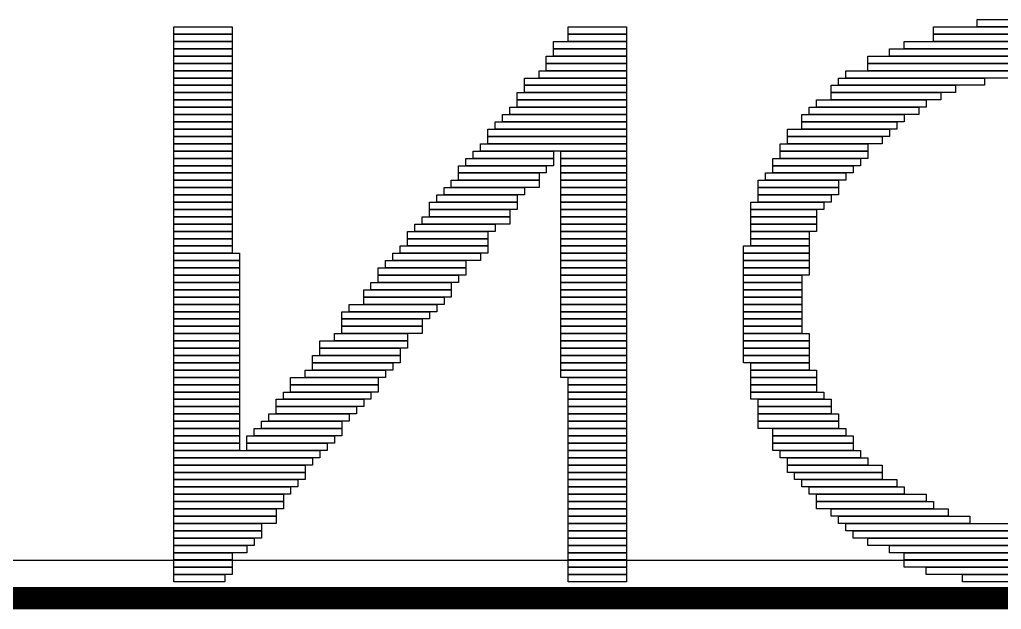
# Model space of a CAD drawing. Header units: inches. Extents: x -22 to 5433, y -38 to 5417.
# Drawn here: x 16.52 to 23.24, y -38.06 to -34.03 of the extents above; entities that cross this region are included whole.
import ezdxf

# ---------------------------------------------------------------- set-up
doc = ezdxf.new("R2010")
doc.units = ezdxf.units.IN
for name, color, linetype in [('Board_outline', 216, 'Continuous'), ('Bottom Layer', 5, 'Continuous'), ('Bottom Overlay', 54, 'Continuous'), ('Top Layer', 1, 'Continuous')]:
    doc.layers.add(name, color=color, linetype=linetype)

msp = doc.modelspace()

# ---------------------------------------------------------------- linework, layer by layer
at = {"layer": 'Board_outline'}
msp.add_lwpolyline([(-16.5189, -37.9885, 0.1524, 0.1524, 0), (73.4812, -37.9885, 0.1524, 0.1524, 0)], format="xyseb", dxfattribs=at)
at = {"layer": 'Bottom Layer'}
msp.add_line((73.4812, -37.7295), (-16.5184, -37.7295), dxfattribs=at)
at = {"layer": 'Bottom Overlay'}
for p, q in [((23.0725, -34.0764), (23.0725, -34.0266)), ((23.0725, -34.0266), (23.7725, -34.0266)), ((17.5724, -34.1264), (17.5724, -34.0764)), ((17.5724, -34.0764), (17.9724, -34.0764)), ((17.5724, -34.1765), (17.5724, -34.1264)), ((17.5724, -34.1264), (17.9724, -34.1264)), ((17.9724, -34.1264), (17.5724, -34.1264)), ((17.9724, -34.0764), (17.9724, -34.1264)), ((17.9724, -34.1264), (17.9724, -34.1765)), ((20.2724, -34.1264), (20.2724, -34.0764)), ((20.2724, -34.0764), (20.6724, -34.0764)), ((20.6724, -34.1264), (20.2724, -34.1264)), ((20.2724, -34.1765), (20.2724, -34.1264)), ((20.2724, -34.1264), (20.6724, -34.1264)), ((20.6724, -34.0764), (20.6724, -34.1264)), ((20.6724, -34.1264), (20.6724, -34.1765)), ((22.7725, -34.1264), (22.7725, -34.0764)), ((22.7725, -34.0764), (24.0725, -34.0764)), ((24.0725, -34.1264), (22.7725, -34.1264)), ((22.7725, -34.1765), (22.7725, -34.1264)), ((22.7725, -34.1264), (24.1225, -34.1264)), ((23.7725, -34.0764), (23.0725, -34.0764)), ((17.5724, -34.2265), (17.5724, -34.1765)), ((17.5724, -34.1765), (17.9724, -34.1765)), ((17.9724, -34.1765), (17.5724, -34.1765)), ((17.9724, -34.1765), (17.9724, -34.2265)), ((20.1723, -34.2265), (20.1723, -34.1765)), ((20.1723, -34.1765), (20.6724, -34.1765)), ((20.6724, -34.1765), (20.2724, -34.1765)), ((20.6724, -34.1765), (20.6724, -34.2265)), ((22.5723, -34.2265), (22.5723, -34.1765)), ((22.5723, -34.1765), (24.3224, -34.1765)), ((24.1225, -34.1765), (22.7725, -34.1765)), ((17.9724, -34.2265), (17.5724, -34.2265)), ((17.5724, -34.2765), (17.5724, -34.2265)), ((17.5724, -34.2265), (17.9724, -34.2265)), ((17.9724, -34.2265), (17.9724, -34.2765)), ((20.1723, -34.2765), (20.1723, -34.2265)), ((20.1723, -34.2265), (20.6724, -34.2265)), ((20.6724, -34.2265), (20.1723, -34.2265)), ((20.6724, -34.2265), (20.6724, -34.2765)), ((22.4723, -34.2765), (22.4723, -34.2265)), ((22.4723, -34.2265), (24.4225, -34.2265)), ((24.3224, -34.2265), (22.5723, -34.2265)), ((17.9724, -34.2765), (17.5724, -34.2765)), ((17.5724, -34.3266), (17.5724, -34.2765)), ((17.5724, -34.2765), (17.9724, -34.2765)), ((17.5724, -34.3764), (17.5724, -34.3266)), ((17.5724, -34.3266), (17.9724, -34.3266)), ((17.9724, -34.3266), (17.5724, -34.3266)), ((17.9724, -34.2765), (17.9724, -34.3266)), ((17.9724, -34.3266), (17.9724, -34.3764)), ((20.1223, -34.3266), (20.1223, -34.2765)), ((20.1223, -34.2765), (20.6724, -34.2765)), ((20.6724, -34.3266), (20.1223, -34.3266)), ((20.1223, -34.3764), (20.1223, -34.3266)), ((20.1223, -34.3266), (20.6724, -34.3266)), ((20.6724, -34.2765), (20.1723, -34.2765)), ((20.6724, -34.2765), (20.6724, -34.3266)), ((20.6724, -34.3266), (20.6724, -34.3764)), ((22.3224, -34.3266), (22.3224, -34.2765)), ((22.3224, -34.2765), (24.5223, -34.2765)), ((24.5223, -34.3266), (22.3224, -34.3266)), ((22.3224, -34.3764), (22.3224, -34.3266)), ((22.3224, -34.3266), (24.5223, -34.3266)), ((24.4225, -34.2765), (22.4723, -34.2765)), ((17.9724, -34.3764), (17.5724, -34.3764)), ((17.5724, -34.4264), (17.5724, -34.3764)), ((17.5724, -34.3764), (17.9724, -34.3764)), ((17.9724, -34.3764), (17.9724, -34.4264)), ((20.0725, -34.4264), (20.0725, -34.3764)), ((20.0725, -34.3764), (20.6724, -34.3764)), ((20.6724, -34.3764), (20.1223, -34.3764)), ((20.6724, -34.3764), (20.6724, -34.4264)), ((22.1723, -34.4264), (22.1723, -34.3764)), ((22.1723, -34.3764), (24.6224, -34.3764)), ((24.5223, -34.3764), (22.3224, -34.3764)), ((17.5724, -34.4764), (17.5724, -34.4264)), ((17.5724, -34.4264), (17.9724, -34.4264)), ((17.9724, -34.4264), (17.5724, -34.4264)), ((17.9724, -34.4264), (17.9724, -34.4764)), ((19.9724, -34.4764), (19.9724, -34.4264)), ((19.9724, -34.4264), (20.6724, -34.4264)), ((20.6724, -34.4264), (20.0725, -34.4264)), ((20.6724, -34.4264), (20.6724, -34.4764)), ((22.1223, -34.4764), (22.1223, -34.4264)), ((22.1223, -34.4264), (23.1223, -34.4264)), ((24.6224, -34.4264), (22.1723, -34.4264)), ((23.1223, -34.4264), (23.1223, -34.4764)), ((17.9724, -34.4764), (17.5724, -34.4764)), ((17.5724, -34.5265), (17.5724, -34.4764)), ((17.5724, -34.4764), (17.9724, -34.4764)), ((17.9724, -34.5265), (17.5724, -34.5265)), ((17.5724, -34.5765), (17.5724, -34.5265)), ((17.5724, -34.5265), (17.9724, -34.5265)), ((17.9724, -34.4764), (17.9724, -34.5265)), ((17.9724, -34.5265), (17.9724, -34.5765)), ((19.9224, -34.5765), (19.9224, -34.5265)), ((19.9224, -34.5265), (20.6724, -34.5265)), ((19.9724, -34.5265), (19.9724, -34.4764)), ((19.9724, -34.4764), (20.6724, -34.4764)), ((20.6724, -34.4764), (19.9724, -34.4764)), ((20.6724, -34.5265), (19.9724, -34.5265)), ((20.6724, -34.4764), (20.6724, -34.5265)), ((20.6724, -34.5265), (20.6724, -34.5765)), ((22.0725, -34.5265), (22.0725, -34.4764)), ((22.0725, -34.4764), (22.9224, -34.4764)), ((22.9224, -34.5265), (22.0725, -34.5265)), ((22.0725, -34.5765), (22.0725, -34.5265)), ((22.0725, -34.5265), (22.8223, -34.5265)), ((23.1223, -34.4764), (22.1223, -34.4764)), ((22.8223, -34.5265), (22.8223, -34.5765)), ((22.9224, -34.4764), (22.9224, -34.5265)), ((17.9724, -34.5765), (17.5724, -34.5765)), ((17.5724, -34.6266), (17.5724, -34.5765)), ((17.5724, -34.5765), (17.9724, -34.5765)), ((17.9724, -34.5765), (17.9724, -34.6266)), ((20.6724, -34.5765), (19.9224, -34.5765)), ((19.9224, -34.6266), (19.9224, -34.5765)), ((19.9224, -34.5765), (20.6724, -34.5765)), ((20.6724, -34.5765), (20.6724, -34.6266)), ((21.9724, -34.6266), (21.9724, -34.5765)), ((21.9724, -34.5765), (22.7225, -34.5765)), ((22.8223, -34.5765), (22.0725, -34.5765)), ((22.7225, -34.5765), (22.7225, -34.6266)), ((17.9724, -34.6266), (17.5724, -34.6266)), ((17.5724, -34.6766), (17.5724, -34.6266)), ((17.5724, -34.6266), (17.9724, -34.6266)), ((17.9724, -34.6266), (17.9724, -34.6766)), ((19.8723, -34.6766), (19.8723, -34.6266)), ((19.8723, -34.6266), (20.6724, -34.6266)), ((20.6724, -34.6266), (19.9224, -34.6266)), ((20.6724, -34.6266), (20.6724, -34.6766)), ((21.9224, -34.6766), (21.9224, -34.6266)), ((21.9224, -34.6266), (22.6724, -34.6266)), ((22.7225, -34.6266), (21.9724, -34.6266)), ((22.6724, -34.6266), (22.6724, -34.6766)), ((17.9724, -34.6766), (17.5724, -34.6766)), ((17.5724, -34.7264), (17.5724, -34.6766)), ((17.5724, -34.6766), (17.9724, -34.6766)), ((17.9724, -34.7264), (17.5724, -34.7264)), ((17.5724, -34.7764), (17.5724, -34.7264)), ((17.5724, -34.7264), (17.9724, -34.7264)), ((17.9724, -34.6766), (17.9724, -34.7264)), ((17.9724, -34.7264), (17.9724, -34.7764)), ((19.7725, -34.7764), (19.7725, -34.7264)), ((19.7725, -34.7264), (20.6724, -34.7264)), ((19.8223, -34.7264), (19.8223, -34.6766)), ((19.8223, -34.6766), (20.6724, -34.6766)), ((20.6724, -34.7264), (19.8223, -34.7264)), ((20.6724, -34.6766), (19.8723, -34.6766)), ((20.6724, -34.6766), (20.6724, -34.7264)), ((20.6724, -34.7264), (20.6724, -34.7764)), ((21.8723, -34.7264), (21.8723, -34.6766)), ((21.8723, -34.6766), (22.5723, -34.6766)), ((22.5723, -34.7264), (21.8723, -34.7264)), ((21.8723, -34.7764), (21.8723, -34.7264)), ((21.8723, -34.7264), (22.5223, -34.7264)), ((22.6724, -34.6766), (21.9224, -34.6766)), ((22.5223, -34.7264), (22.5223, -34.7764)), ((22.5723, -34.6766), (22.5723, -34.7264)), ((17.9724, -34.7764), (17.5724, -34.7764)), ((17.5724, -34.8264), (17.5724, -34.7764)), ((17.5724, -34.7764), (17.9724, -34.7764)), ((17.9724, -34.7764), (17.9724, -34.8264)), ((19.7225, -34.8264), (19.7225, -34.7764)), ((19.7225, -34.7764), (20.6724, -34.7764)), ((20.6724, -34.7764), (19.7725, -34.7764)), ((20.6724, -34.7764), (20.6724, -34.8264)), ((21.7725, -34.8264), (21.7725, -34.7764)), ((21.7725, -34.7764), (22.4723, -34.7764)), ((22.5223, -34.7764), (21.8723, -34.7764)), ((22.4723, -34.7764), (22.4723, -34.8264)), ((17.5724, -34.8765), (17.5724, -34.8264)), ((17.5724, -34.8264), (17.9724, -34.8264)), ((17.9724, -34.8264), (17.5724, -34.8264)), ((17.9724, -34.8765), (17.5724, -34.8765)), ((17.5724, -34.9265), (17.5724, -34.8765)), ((17.5724, -34.8765), (17.9724, -34.8765)), ((17.9724, -34.8264), (17.9724, -34.8765)), ((17.9724, -34.8765), (17.9724, -34.9265)), ((19.6724, -34.9265), (19.6724, -34.8765)), ((19.6724, -34.8765), (20.6724, -34.8765)), ((20.6724, -34.8264), (19.7225, -34.8264)), ((19.7225, -34.8765), (19.7225, -34.8264)), ((19.7225, -34.8264), (20.6724, -34.8264)), ((20.6724, -34.8765), (19.7225, -34.8765)), ((20.6724, -34.8264), (20.6724, -34.8765)), ((20.6724, -34.8765), (20.6724, -34.9265)), ((21.7225, -34.9265), (21.7225, -34.8765)), ((21.7225, -34.8765), (22.3224, -34.8765)), ((22.4723, -34.8264), (21.7725, -34.8264)), ((21.7725, -34.8765), (21.7725, -34.8264)), ((21.7725, -34.8264), (22.4225, -34.8264)), ((22.4225, -34.8765), (21.7725, -34.8765)), ((22.3224, -34.8765), (22.3224, -34.9265)), ((22.4225, -34.8264), (22.4225, -34.8765)), ((17.5724, -34.9766), (17.5724, -34.9265)), ((17.5724, -34.9265), (17.9724, -34.9265)), ((17.9724, -34.9265), (17.5724, -34.9265)), ((17.9724, -34.9265), (17.9724, -34.9766)), ((19.6224, -34.9766), (19.6224, -34.9265)), ((19.6224, -34.9265), (20.1723, -34.9265)), ((20.6724, -34.9265), (19.6724, -34.9265)), ((20.1723, -34.9265), (20.1723, -34.9766)), ((20.2223, -34.9766), (20.2223, -34.9265)), ((20.2223, -34.9265), (20.6724, -34.9265)), ((20.6724, -34.9265), (20.6724, -34.9766)), ((22.3224, -34.9265), (21.7225, -34.9265)), ((21.7225, -34.9766), (21.7225, -34.9265)), ((21.7225, -34.9265), (22.3224, -34.9265)), ((22.3224, -34.9265), (22.3224, -34.9766)), ((17.5724, -35.0266), (17.5724, -34.9766)), ((17.5724, -34.9766), (17.9724, -34.9766)), ((17.9724, -34.9766), (17.5724, -34.9766)), ((17.9724, -34.9766), (17.9724, -35.0266)), ((19.5724, -35.0266), (19.5724, -34.9766)), ((19.5724, -34.9766), (20.1723, -34.9766)), ((20.1723, -34.9766), (19.6224, -34.9766)), ((20.1723, -34.9766), (20.1723, -35.0266)), ((20.6724, -34.9766), (20.2223, -34.9766)), ((20.2223, -35.0266), (20.2223, -34.9766)), ((20.2223, -34.9766), (20.6724, -34.9766)), ((20.6724, -34.9766), (20.6724, -35.0266)), ((21.6724, -35.0266), (21.6724, -34.9766)), ((21.6724, -34.9766), (22.2724, -34.9766)), ((22.3224, -34.9766), (21.7225, -34.9766)), ((22.2724, -34.9766), (22.2724, -35.0266)), ((17.5724, -35.0764), (17.5724, -35.0266)), ((17.5724, -35.0266), (17.9724, -35.0266)), ((17.9724, -35.0266), (17.5724, -35.0266)), ((17.9724, -35.0764), (17.5724, -35.0764)), ((17.5724, -35.1264), (17.5724, -35.0764)), ((17.5724, -35.0764), (17.9724, -35.0764)), ((17.9724, -35.0266), (17.9724, -35.0764)), ((17.9724, -35.0764), (17.9724, -35.1264)), ((19.5223, -35.0764), (19.5223, -35.0266)), ((19.5223, -35.0266), (20.1223, -35.0266)), ((19.5223, -35.1264), (19.5223, -35.0764)), ((19.5223, -35.0764), (20.0725, -35.0764)), ((20.1223, -35.0764), (19.5223, -35.0764)), ((20.1723, -35.0266), (19.5724, -35.0266)), ((20.0725, -35.0764), (20.0725, -35.1264)), ((20.1223, -35.0266), (20.1223, -35.0764)), ((20.6724, -35.0266), (20.2223, -35.0266)), ((20.2223, -35.0764), (20.2223, -35.0266)), ((20.2223, -35.0266), (20.6724, -35.0266)), ((20.2223, -35.1264), (20.2223, -35.0764)), ((20.2223, -35.0764), (20.6724, -35.0764)), ((20.6724, -35.0764), (20.2223, -35.0764)), ((20.6724, -35.0266), (20.6724, -35.0764)), ((20.6724, -35.0764), (20.6724, -35.1264)), ((21.6224, -35.1264), (21.6224, -35.0764)), ((21.6224, -35.0764), (22.1723, -35.0764)), ((22.2724, -35.0266), (21.6724, -35.0266)), ((21.6724, -35.0764), (21.6724, -35.0266)), ((21.6724, -35.0266), (22.2223, -35.0266)), ((22.2223, -35.0764), (21.6724, -35.0764)), ((22.1723, -35.0764), (22.1723, -35.1264)), ((22.2223, -35.0266), (22.2223, -35.0764)), ((17.9724, -35.1264), (17.5724, -35.1264)), ((17.5724, -35.1765), (17.5724, -35.1264)), ((17.5724, -35.1264), (17.9724, -35.1264)), ((17.9724, -35.1264), (17.9724, -35.1765)), ((19.4723, -35.1765), (19.4723, -35.1264)), ((19.4723, -35.1264), (20.0725, -35.1264)), ((20.0725, -35.1264), (19.5223, -35.1264)), ((20.0725, -35.1264), (20.0725, -35.1765)), ((20.2223, -35.1765), (20.2223, -35.1264)), ((20.2223, -35.1264), (20.6724, -35.1264)), ((20.6724, -35.1264), (20.2223, -35.1264)), ((20.6724, -35.1264), (20.6724, -35.1765)), ((21.5723, -35.1765), (21.5723, -35.1264)), ((21.5723, -35.1264), (22.1223, -35.1264)), ((22.1723, -35.1264), (21.6224, -35.1264)), ((22.1223, -35.1264), (22.1223, -35.1765)), ((17.5724, -35.2265), (17.5724, -35.1765)), ((17.5724, -35.1765), (17.9724, -35.1765)), ((17.9724, -35.1765), (17.5724, -35.1765)), ((17.9724, -35.1765), (17.9724, -35.2265)), ((19.4225, -35.2265), (19.4225, -35.1765)), ((19.4225, -35.1765), (19.9724, -35.1765)), ((20.0725, -35.1765), (19.4723, -35.1765)), ((19.9724, -35.1765), (19.9724, -35.2265)), ((20.2223, -35.2265), (20.2223, -35.1765)), ((20.2223, -35.1765), (20.6724, -35.1765)), ((20.6724, -35.1765), (20.2223, -35.1765)), ((20.6724, -35.1765), (20.6724, -35.2265)), ((22.1223, -35.1765), (21.5723, -35.1765)), ((21.5723, -35.2265), (21.5723, -35.1765)), ((21.5723, -35.1765), (22.1223, -35.1765)), ((22.1223, -35.1765), (22.1223, -35.2265)), ((17.9724, -35.2265), (17.5724, -35.2265)), ((17.5724, -35.2765), (17.5724, -35.2265)), ((17.5724, -35.2265), (17.9724, -35.2265)), ((17.5724, -35.3266), (17.5724, -35.2765)), ((17.5724, -35.2765), (17.9724, -35.2765)), ((17.9724, -35.2765), (17.5724, -35.2765)), ((17.9724, -35.2265), (17.9724, -35.2765)), ((17.9724, -35.2765), (17.9724, -35.3266)), ((19.3224, -35.3266), (19.3224, -35.2765)), ((19.3224, -35.2765), (19.9224, -35.2765)), ((19.3725, -35.2765), (19.3725, -35.2265)), ((19.3725, -35.2265), (19.9224, -35.2265)), ((19.9224, -35.2765), (19.3725, -35.2765)), ((19.9724, -35.2265), (19.4225, -35.2265)), ((19.9224, -35.2265), (19.9224, -35.2765)), ((19.9224, -35.2765), (19.9224, -35.3266)), ((20.2223, -35.2765), (20.2223, -35.2265)), ((20.2223, -35.2265), (20.6724, -35.2265)), ((20.6724, -35.2265), (20.2223, -35.2265)), ((20.6724, -35.2765), (20.2223, -35.2765)), ((20.2223, -35.3266), (20.2223, -35.2765)), ((20.2223, -35.2765), (20.6724, -35.2765)), ((20.6724, -35.2265), (20.6724, -35.2765)), ((20.6724, -35.2765), (20.6724, -35.3266)), ((21.5223, -35.3266), (21.5223, -35.2765)), ((21.5223, -35.2765), (22.0224, -35.2765)), ((22.1223, -35.2265), (21.5723, -35.2265)), ((21.5723, -35.2765), (21.5723, -35.2265)), ((21.5723, -35.2265), (22.0725, -35.2265)), ((22.0725, -35.2765), (21.5723, -35.2765)), ((22.0224, -35.2765), (22.0224, -35.3266)), ((22.0725, -35.2265), (22.0725, -35.2765)), ((17.9724, -35.3266), (17.5724, -35.3266)), ((17.5724, -35.3764), (17.5724, -35.3266)), ((17.5724, -35.3266), (17.9724, -35.3266)), ((17.9724, -35.3266), (17.9724, -35.3764)), ((19.9224, -35.3266), (19.3224, -35.3266)), ((19.3224, -35.3764), (19.3224, -35.3266)), ((19.3224, -35.3266), (19.8723, -35.3266)), ((19.8723, -35.3266), (19.8723, -35.3764)), ((20.6724, -35.3266), (20.2223, -35.3266)), ((20.2223, -35.3764), (20.2223, -35.3266)), ((20.2223, -35.3266), (20.6724, -35.3266)), ((20.6724, -35.3266), (20.6724, -35.3764)), ((22.0224, -35.3266), (21.5223, -35.3266)), ((21.5223, -35.3764), (21.5223, -35.3266)), ((21.5223, -35.3266), (21.9724, -35.3266)), ((21.9724, -35.3266), (21.9724, -35.3764)), ((17.9724, -35.3764), (17.5724, -35.3764)), ((17.5724, -35.4264), (17.5724, -35.3764)), ((17.5724, -35.3764), (17.9724, -35.3764)), ((17.9724, -35.3764), (17.9724, -35.4264)), ((19.2724, -35.4264), (19.2724, -35.3764)), ((19.2724, -35.3764), (19.8723, -35.3764)), ((19.8723, -35.3764), (19.3224, -35.3764)), ((19.8723, -35.3764), (19.8723, -35.4264)), ((20.6724, -35.3764), (20.2223, -35.3764)), ((20.2223, -35.4264), (20.2223, -35.3764)), ((20.2223, -35.3764), (20.6724, -35.3764)), ((20.6724, -35.3764), (20.6724, -35.4264)), ((21.9724, -35.3764), (21.5223, -35.3764)), ((21.5223, -35.4264), (21.5223, -35.3764)), ((21.5223, -35.3764), (21.9724, -35.3764)), ((21.9724, -35.3764), (21.9724, -35.4264)), ((17.9724, -35.4264), (17.5724, -35.4264)), ((17.5724, -35.4764), (17.5724, -35.4264)), ((17.5724, -35.4264), (17.9724, -35.4264)), ((17.9724, -35.4764), (17.5724, -35.4764)), ((17.5724, -35.5265), (17.5724, -35.4764)), ((17.5724, -35.4764), (17.9724, -35.4764)), ((17.9724, -35.4264), (17.9724, -35.4764)), ((17.9724, -35.4764), (17.9724, -35.5265)), ((19.1723, -35.5265), (19.1723, -35.4764)), ((19.1723, -35.4764), (19.7225, -35.4764)), ((19.2223, -35.4764), (19.2223, -35.4264)), ((19.2223, -35.4264), (19.7725, -35.4264)), ((19.7725, -35.4764), (19.2223, -35.4764)), ((19.8723, -35.4264), (19.2724, -35.4264)), ((19.7225, -35.4764), (19.7225, -35.5265)), ((19.7725, -35.4264), (19.7725, -35.4764)), ((20.6724, -35.4264), (20.2223, -35.4264)), ((20.2223, -35.4764), (20.2223, -35.4264)), ((20.2223, -35.4264), (20.6724, -35.4264)), ((20.2223, -35.5265), (20.2223, -35.4764)), ((20.2223, -35.4764), (20.6724, -35.4764)), ((20.6724, -35.4764), (20.2223, -35.4764)), ((20.6724, -35.4264), (20.6724, -35.4764)), ((20.6724, -35.4764), (20.6724, -35.5265)), ((21.5223, -35.4764), (21.5223, -35.4264)), ((21.5223, -35.4264), (21.9724, -35.4264)), ((21.9724, -35.4264), (21.5223, -35.4264)), ((21.5223, -35.5265), (21.5223, -35.4764)), ((21.5223, -35.4764), (21.9224, -35.4764)), ((21.9724, -35.4764), (21.5223, -35.4764)), ((21.9224, -35.4764), (21.9224, -35.5265)), ((21.9724, -35.4264), (21.9724, -35.4764)), ((17.5724, -35.5765), (17.5724, -35.5265)), ((17.5724, -35.5265), (17.9724, -35.5265)), ((17.9724, -35.5265), (17.5724, -35.5265)), ((17.9724, -35.5265), (17.9724, -35.5765)), ((19.1723, -35.5765), (19.1723, -35.5265)), ((19.1723, -35.5265), (19.7225, -35.5265)), ((19.7225, -35.5265), (19.1723, -35.5265)), ((19.7225, -35.5265), (19.7225, -35.5765)), ((20.6724, -35.5265), (20.2223, -35.5265)), ((20.2223, -35.5765), (20.2223, -35.5265)), ((20.2223, -35.5265), (20.6724, -35.5265)), ((20.6724, -35.5265), (20.6724, -35.5765)), ((21.9224, -35.5265), (21.5223, -35.5265)), ((21.5223, -35.5765), (21.5223, -35.5265)), ((21.5223, -35.5265), (21.9224, -35.5265)), ((21.9224, -35.5265), (21.9224, -35.5765)), ((17.9724, -35.5765), (17.5724, -35.5765)), ((17.5724, -35.6265), (17.5724, -35.5765)), ((17.5724, -35.5765), (17.9724, -35.5765)), ((17.9724, -35.5765), (17.9724, -35.6265)), ((19.1223, -35.6265), (19.1223, -35.5765)), ((19.1223, -35.5765), (19.7225, -35.5765)), ((19.7225, -35.5765), (19.1723, -35.5765)), ((19.7225, -35.5765), (19.7225, -35.6265)), ((20.6724, -35.5765), (20.2223, -35.5765)), ((20.2223, -35.6265), (20.2223, -35.5765)), ((20.2223, -35.5765), (20.6724, -35.5765)), ((20.6724, -35.5765), (20.6724, -35.6265)), ((21.4723, -35.6265), (21.4723, -35.5765)), ((21.4723, -35.5765), (21.9224, -35.5765)), ((21.9224, -35.5765), (21.5223, -35.5765)), ((21.9224, -35.5765), (21.9224, -35.6265)), ((17.5724, -35.6766), (17.5724, -35.6265)), ((17.5724, -35.6265), (18.0224, -35.6265)), ((17.9724, -35.6265), (17.5724, -35.6265)), ((18.0224, -35.6766), (17.5724, -35.6766)), ((17.5724, -35.7264), (17.5724, -35.6766)), ((17.5724, -35.6766), (18.0224, -35.6766)), ((18.0224, -35.6265), (18.0224, -35.6766)), ((18.0224, -35.6766), (18.0224, -35.7264)), ((19.0224, -35.7264), (19.0224, -35.6766)), ((19.0224, -35.6766), (19.5724, -35.6766)), ((19.0725, -35.6766), (19.0725, -35.6265)), ((19.0725, -35.6265), (19.6724, -35.6265)), ((19.6724, -35.6766), (19.0725, -35.6766)), ((19.7225, -35.6265), (19.1223, -35.6265)), ((19.5724, -35.6766), (19.5724, -35.7264)), ((19.6724, -35.6265), (19.6724, -35.6766)), ((20.6724, -35.6265), (20.2223, -35.6265)), ((20.2223, -35.6766), (20.2223, -35.6265)), ((20.2223, -35.6265), (20.6724, -35.6265)), ((20.6724, -35.6766), (20.2223, -35.6766)), ((20.2223, -35.7264), (20.2223, -35.6766)), ((20.2223, -35.6766), (20.6724, -35.6766)), ((20.6724, -35.6265), (20.6724, -35.6766)), ((20.6724, -35.6766), (20.6724, -35.7264)), ((21.9224, -35.6265), (21.4723, -35.6265)), ((21.4723, -35.6766), (21.4723, -35.6265)), ((21.4723, -35.6265), (21.9224, -35.6265)), ((21.9224, -35.6766), (21.4723, -35.6766)), ((21.4723, -35.7264), (21.4723, -35.6766)), ((21.4723, -35.6766), (21.9224, -35.6766)), ((21.9224, -35.6265), (21.9224, -35.6766)), ((21.9224, -35.6766), (21.9224, -35.7264)), ((18.0224, -35.7264), (17.5724, -35.7264)), ((17.5724, -35.7764), (17.5724, -35.7264)), ((17.5724, -35.7264), (18.0224, -35.7264)), ((18.0224, -35.7264), (18.0224, -35.7764)), ((18.9724, -35.7764), (18.9724, -35.7264)), ((18.9724, -35.7264), (19.5724, -35.7264)), ((19.5724, -35.7264), (19.0224, -35.7264)), ((19.5724, -35.7264), (19.5724, -35.7764)), ((20.2223, -35.7764), (20.2223, -35.7264)), ((20.2223, -35.7264), (20.6724, -35.7264)), ((20.6724, -35.7264), (20.2223, -35.7264)), ((20.6724, -35.7264), (20.6724, -35.7764)), ((21.9224, -35.7264), (21.4723, -35.7264)), ((21.4723, -35.7764), (21.4723, -35.7264)), ((21.4723, -35.7264), (21.9224, -35.7264)), ((21.9224, -35.7264), (21.9224, -35.7764)), ((17.5724, -35.8264), (17.5724, -35.7764)), ((17.5724, -35.7764), (18.0224, -35.7764)), ((18.0224, -35.7764), (17.5724, -35.7764)), ((18.0224, -35.7764), (18.0224, -35.8264)), ((18.9724, -35.8264), (18.9724, -35.7764)), ((18.9724, -35.7764), (19.5223, -35.7764)), ((19.5724, -35.7764), (18.9724, -35.7764)), ((19.5223, -35.7764), (19.5223, -35.8264)), ((20.6724, -35.7764), (20.2223, -35.7764)), ((20.2223, -35.8264), (20.2223, -35.7764)), ((20.2223, -35.7764), (20.6724, -35.7764)), ((20.6724, -35.7764), (20.6724, -35.8264)), ((21.4723, -35.8264), (21.4723, -35.7764)), ((21.4723, -35.7764), (21.8723, -35.7764)), ((21.9224, -35.7764), (21.4723, -35.7764)), ((21.8723, -35.7764), (21.8723, -35.8264)), ((17.5724, -35.8765), (17.5724, -35.8264)), ((17.5724, -35.8264), (18.0224, -35.8264)), ((18.0224, -35.8264), (17.5724, -35.8264)), ((17.5724, -35.9265), (17.5724, -35.8765)), ((17.5724, -35.8765), (18.0224, -35.8765)), ((18.0224, -35.8765), (17.5724, -35.8765)), ((18.0224, -35.8264), (18.0224, -35.8765)), ((18.0224, -35.8765), (18.0224, -35.9265)), ((18.8723, -35.9265), (18.8723, -35.8765)), ((18.8723, -35.8765), (19.4723, -35.8765)), ((18.9224, -35.8765), (18.9224, -35.8264)), ((18.9224, -35.8264), (19.4723, -35.8264)), ((19.4723, -35.8765), (18.9224, -35.8765)), ((19.5223, -35.8264), (18.9724, -35.8264)), ((19.4723, -35.8264), (19.4723, -35.8765)), ((19.4723, -35.8765), (19.4723, -35.9265)), ((20.6724, -35.8264), (20.2223, -35.8264)), ((20.2223, -35.8765), (20.2223, -35.8264)), ((20.2223, -35.8264), (20.6724, -35.8264)), ((20.2223, -35.9265), (20.2223, -35.8765)), ((20.2223, -35.8765), (20.6724, -35.8765)), ((20.6724, -35.8765), (20.2223, -35.8765)), ((20.6724, -35.8264), (20.6724, -35.8765)), ((20.6724, -35.8765), (20.6724, -35.9265)), ((21.8723, -35.8264), (21.4723, -35.8264)), ((21.4723, -35.8765), (21.4723, -35.8264)), ((21.4723, -35.8264), (21.8723, -35.8264)), ((21.4723, -35.9265), (21.4723, -35.8765)), ((21.4723, -35.8765), (21.8723, -35.8765)), ((21.8723, -35.8765), (21.4723, -35.8765)), ((21.8723, -35.8264), (21.8723, -35.8765)), ((21.8723, -35.8765), (21.8723, -35.9265)), ((18.0224, -35.9265), (17.5724, -35.9265)), ((17.5724, -35.9766), (17.5724, -35.9265)), ((17.5724, -35.9265), (18.0224, -35.9265)), ((18.0224, -35.9265), (18.0224, -35.9766)), ((18.8723, -35.9766), (18.8723, -35.9265)), ((18.8723, -35.9265), (19.4225, -35.9265)), ((19.4723, -35.9265), (18.8723, -35.9265)), ((19.4225, -35.9265), (19.4225, -35.9766)), ((20.6724, -35.9265), (20.2223, -35.9265)), ((20.2223, -35.9766), (20.2223, -35.9265)), ((20.2223, -35.9265), (20.6724, -35.9265)), ((20.6724, -35.9265), (20.6724, -35.9766)), ((21.4723, -35.9766), (21.4723, -35.9265)), ((21.4723, -35.9265), (21.8723, -35.9265)), ((21.8723, -35.9265), (21.4723, -35.9265)), ((21.8723, -35.9265), (21.8723, -35.9766)), ((18.0224, -35.9766), (17.5724, -35.9766)), ((17.5724, -36.0266), (17.5724, -35.9766)), ((17.5724, -35.9766), (18.0224, -35.9766)), ((18.0224, -35.9766), (18.0224, -36.0266)), ((18.7725, -36.0266), (18.7725, -35.9766)), ((18.7725, -35.9766), (19.3725, -35.9766)), ((19.4225, -35.9766), (18.8723, -35.9766)), ((19.3725, -35.9766), (19.3725, -36.0266)), ((20.6724, -35.9766), (20.2223, -35.9766)), ((20.2223, -36.0266), (20.2223, -35.9766)), ((20.2223, -35.9766), (20.6724, -35.9766)), ((20.6724, -35.9766), (20.6724, -36.0266)), ((21.4723, -36.0266), (21.4723, -35.9766)), ((21.4723, -35.9766), (21.8723, -35.9766)), ((21.8723, -35.9766), (21.4723, -35.9766)), ((21.8723, -35.9766), (21.8723, -36.0266)), ((17.5724, -36.0764), (17.5724, -36.0266)), ((17.5724, -36.0266), (18.0224, -36.0266)), ((18.0224, -36.0266), (17.5724, -36.0266)), ((18.0224, -36.0764), (17.5724, -36.0764)), ((17.5724, -36.1264), (17.5724, -36.0764)), ((17.5724, -36.0764), (18.0224, -36.0764)), ((18.0224, -36.0266), (18.0224, -36.0764)), ((18.0224, -36.0764), (18.0224, -36.1264)), ((18.7225, -36.0764), (18.7225, -36.0266)), ((18.7225, -36.0266), (19.3224, -36.0266)), ((18.7225, -36.1264), (18.7225, -36.0764)), ((18.7225, -36.0764), (19.2724, -36.0764)), ((19.3224, -36.0764), (18.7225, -36.0764)), ((19.3725, -36.0266), (18.7725, -36.0266)), ((19.2724, -36.0764), (19.2724, -36.1264)), ((19.3224, -36.0266), (19.3224, -36.0764)), ((20.2223, -36.0764), (20.2223, -36.0266)), ((20.2223, -36.0266), (20.6724, -36.0266)), ((20.6724, -36.0266), (20.2223, -36.0266)), ((20.6724, -36.0764), (20.2223, -36.0764)), ((20.2223, -36.1264), (20.2223, -36.0764)), ((20.2223, -36.0764), (20.6724, -36.0764)), ((20.6724, -36.0266), (20.6724, -36.0764)), ((20.6724, -36.0764), (20.6724, -36.1264)), ((21.8723, -36.0266), (21.4723, -36.0266)), ((21.4723, -36.0764), (21.4723, -36.0266)), ((21.4723, -36.0266), (21.8723, -36.0266)), ((21.4723, -36.1264), (21.4723, -36.0764)), ((21.4723, -36.0764), (21.8723, -36.0764)), ((21.8723, -36.0764), (21.4723, -36.0764)), ((21.8723, -36.0266), (21.8723, -36.0764)), ((21.8723, -36.0764), (21.8723, -36.1264)), ((17.5724, -36.1765), (17.5724, -36.1264)), ((17.5724, -36.1264), (18.0224, -36.1264)), ((18.0224, -36.1264), (17.5724, -36.1264)), ((18.0224, -36.1264), (18.0224, -36.1765)), ((18.7225, -36.1765), (18.7225, -36.1264)), ((18.7225, -36.1264), (19.2724, -36.1264)), ((19.2724, -36.1264), (18.7225, -36.1264)), ((19.2724, -36.1264), (19.2724, -36.1765)), ((20.6724, -36.1264), (20.2223, -36.1264)), ((20.2223, -36.1765), (20.2223, -36.1264)), ((20.2223, -36.1264), (20.6724, -36.1264)), ((20.6724, -36.1264), (20.6724, -36.1765)), ((21.8723, -36.1264), (21.4723, -36.1264)), ((21.4723, -36.1765), (21.4723, -36.1264)), ((21.4723, -36.1264), (21.8723, -36.1264)), ((21.8723, -36.1264), (21.8723, -36.1765)), ((17.5724, -36.2265), (17.5724, -36.1765)), ((17.5724, -36.1765), (18.0224, -36.1765)), ((18.0224, -36.1765), (17.5724, -36.1765)), ((18.0224, -36.1765), (18.0224, -36.2265)), ((18.6724, -36.2265), (18.6724, -36.1765)), ((18.6724, -36.1765), (19.1723, -36.1765)), ((19.2724, -36.1765), (18.7225, -36.1765)), ((19.1723, -36.1765), (19.1723, -36.2265)), ((20.6724, -36.1765), (20.2223, -36.1765)), ((20.2223, -36.2265), (20.2223, -36.1765)), ((20.2223, -36.1765), (20.6724, -36.1765)), ((20.6724, -36.1765), (20.6724, -36.2265)), ((21.4723, -36.2265), (21.4723, -36.1765)), ((21.4723, -36.1765), (21.9224, -36.1765)), ((21.8723, -36.1765), (21.4723, -36.1765)), ((21.9224, -36.1765), (21.9224, -36.2265)), ((17.5724, -36.2765), (17.5724, -36.2265)), ((17.5724, -36.2265), (18.0224, -36.2265)), ((18.0224, -36.2265), (17.5724, -36.2265)), ((17.5724, -36.3266), (17.5724, -36.2765)), ((17.5724, -36.2765), (18.0224, -36.2765)), ((18.0224, -36.2765), (17.5724, -36.2765)), ((18.0224, -36.2265), (18.0224, -36.2765)), ((18.0224, -36.2765), (18.0224, -36.3266)), ((18.5724, -36.2765), (18.5724, -36.2265)), ((18.5724, -36.2265), (19.1723, -36.2265)), ((19.1723, -36.2765), (18.5724, -36.2765)), ((18.5724, -36.3266), (18.5724, -36.2765)), ((18.5724, -36.2765), (19.1223, -36.2765)), ((19.1723, -36.2265), (18.6724, -36.2265)), ((19.1223, -36.2765), (19.1223, -36.3266)), ((19.1723, -36.2265), (19.1723, -36.2765)), ((20.6724, -36.2265), (20.2223, -36.2265)), ((20.2223, -36.2765), (20.2223, -36.2265)), ((20.2223, -36.2265), (20.6724, -36.2265)), ((20.6724, -36.2765), (20.2223, -36.2765)), ((20.2223, -36.3266), (20.2223, -36.2765)), ((20.2223, -36.2765), (20.6724, -36.2765)), ((20.6724, -36.2265), (20.6724, -36.2765)), ((20.6724, -36.2765), (20.6724, -36.3266)), ((21.4723, -36.2765), (21.4723, -36.2265)), ((21.4723, -36.2265), (21.9224, -36.2265)), ((21.9224, -36.2265), (21.4723, -36.2265)), ((21.9224, -36.2765), (21.4723, -36.2765)), ((21.4723, -36.3266), (21.4723, -36.2765)), ((21.4723, -36.2765), (21.9224, -36.2765)), ((21.9224, -36.2265), (21.9224, -36.2765)), ((21.9224, -36.2765), (21.9224, -36.3266)), ((17.5724, -36.3764), (17.5724, -36.3266)), ((17.5724, -36.3266), (18.0224, -36.3266)), ((18.0224, -36.3266), (17.5724, -36.3266)), ((18.0224, -36.3266), (18.0224, -36.3764)), ((18.5223, -36.3764), (18.5223, -36.3266)), ((18.5223, -36.3266), (19.1223, -36.3266)), ((19.1223, -36.3266), (18.5724, -36.3266)), ((19.1223, -36.3266), (19.1223, -36.3764)), ((20.6724, -36.3266), (20.2223, -36.3266)), ((20.2223, -36.3764), (20.2223, -36.3266)), ((20.2223, -36.3266), (20.6724, -36.3266)), ((20.6724, -36.3266), (20.6724, -36.3764)), ((21.9224, -36.3266), (21.4723, -36.3266)), ((21.4723, -36.3764), (21.4723, -36.3266)), ((21.4723, -36.3266), (21.9224, -36.3266)), ((21.9224, -36.3266), (21.9224, -36.3764)), ((17.5724, -36.4264), (17.5724, -36.3764)), ((17.5724, -36.3764), (18.0224, -36.3764)), ((18.0224, -36.3764), (17.5724, -36.3764)), ((18.0224, -36.3764), (18.0224, -36.4264)), ((19.1223, -36.3764), (18.5223, -36.3764)), ((18.5223, -36.4264), (18.5223, -36.3764)), ((18.5223, -36.3764), (19.0725, -36.3764)), ((19.0725, -36.3764), (19.0725, -36.4264)), ((20.6724, -36.3764), (20.2223, -36.3764)), ((20.2223, -36.4264), (20.2223, -36.3764)), ((20.2223, -36.3764), (20.6724, -36.3764)), ((20.6724, -36.3764), (20.6724, -36.4264)), ((21.9224, -36.3764), (21.4723, -36.3764)), ((21.5223, -36.4264), (21.5223, -36.3764)), ((21.5223, -36.3764), (21.9224, -36.3764)), ((21.9224, -36.3764), (21.9224, -36.4264)), ((18.0224, -36.4264), (17.5724, -36.4264)), ((17.5724, -36.4764), (17.5724, -36.4264)), ((17.5724, -36.4264), (18.0224, -36.4264)), ((18.0224, -36.4764), (17.5724, -36.4764)), ((17.5724, -36.5265), (17.5724, -36.4764)), ((17.5724, -36.4764), (18.0224, -36.4764)), ((18.0224, -36.4264), (18.0224, -36.4764)), ((18.0224, -36.4764), (18.0224, -36.5265)), ((18.3725, -36.5265), (18.3725, -36.4764)), ((18.3725, -36.4764), (18.9724, -36.4764)), ((18.4723, -36.4764), (18.4723, -36.4264)), ((18.4723, -36.4264), (19.0224, -36.4264)), ((19.0224, -36.4764), (18.4723, -36.4764)), ((19.0725, -36.4264), (18.5223, -36.4264)), ((18.9724, -36.4764), (18.9724, -36.5265)), ((19.0224, -36.4264), (19.0224, -36.4764)), ((20.2223, -36.4764), (20.2223, -36.4264)), ((20.2223, -36.4264), (20.6724, -36.4264)), ((20.6724, -36.4264), (20.2223, -36.4264)), ((20.6724, -36.4764), (20.2223, -36.4764)), ((20.2724, -36.5265), (20.2724, -36.4764)), ((20.2724, -36.4764), (20.6724, -36.4764)), ((20.6724, -36.4264), (20.6724, -36.4764)), ((20.6724, -36.4764), (20.6724, -36.5265)), ((21.5223, -36.4764), (21.5223, -36.4264)), ((21.5223, -36.4264), (21.9724, -36.4264)), ((21.9224, -36.4264), (21.5223, -36.4264)), ((21.9724, -36.4764), (21.5223, -36.4764)), ((21.5223, -36.5265), (21.5223, -36.4764)), ((21.5223, -36.4764), (21.9724, -36.4764)), ((21.9724, -36.4264), (21.9724, -36.4764)), ((21.9724, -36.4764), (21.9724, -36.5265)), ((17.5724, -36.5765), (17.5724, -36.5265)), ((17.5724, -36.5265), (18.0224, -36.5265)), ((18.0224, -36.5265), (17.5724, -36.5265)), ((18.0224, -36.5265), (18.0224, -36.5765)), ((18.9724, -36.5265), (18.3725, -36.5265)), ((18.3725, -36.5765), (18.3725, -36.5265)), ((18.3725, -36.5265), (18.9724, -36.5265)), ((18.9724, -36.5265), (18.9724, -36.5765)), ((20.2724, -36.5765), (20.2724, -36.5265)), ((20.2724, -36.5265), (20.6724, -36.5265)), ((20.6724, -36.5265), (20.2724, -36.5265)), ((20.6724, -36.5265), (20.6724, -36.5765)), ((21.9724, -36.5265), (21.5223, -36.5265)), ((21.5223, -36.5765), (21.5223, -36.5265)), ((21.5223, -36.5265), (21.9724, -36.5265)), ((21.9724, -36.5265), (21.9724, -36.5765)), ((17.5724, -36.6265), (17.5724, -36.5765)), ((17.5724, -36.5765), (18.0224, -36.5765)), ((18.0224, -36.5765), (17.5724, -36.5765)), ((18.0224, -36.5765), (18.0224, -36.6265)), ((18.3224, -36.6265), (18.3224, -36.5765)), ((18.3224, -36.5765), (18.9224, -36.5765)), ((18.9724, -36.5765), (18.3725, -36.5765)), ((18.9224, -36.5765), (18.9224, -36.6265)), ((20.6724, -36.5765), (20.2724, -36.5765)), ((20.2724, -36.6265), (20.2724, -36.5765)), ((20.2724, -36.5765), (20.6724, -36.5765)), ((20.6724, -36.5765), (20.6724, -36.6265)), ((21.9724, -36.5765), (21.5223, -36.5765)), ((21.5223, -36.6265), (21.5223, -36.5765)), ((21.5223, -36.5765), (22.0224, -36.5765)), ((22.0224, -36.5765), (22.0224, -36.6265)), ((18.0224, -36.6265), (17.5724, -36.6265)), ((17.5724, -36.6766), (17.5724, -36.6265)), ((17.5724, -36.6265), (18.0224, -36.6265)), ((17.5724, -36.7264), (17.5724, -36.6766)), ((17.5724, -36.6766), (18.0224, -36.6766)), ((18.0224, -36.6766), (17.5724, -36.6766)), ((18.0224, -36.6265), (18.0224, -36.6766)), ((18.0224, -36.6766), (18.0224, -36.7264)), ((18.2724, -36.6766), (18.2724, -36.6265)), ((18.2724, -36.6265), (18.8723, -36.6265)), ((18.2724, -36.7264), (18.2724, -36.6766)), ((18.2724, -36.6766), (18.8223, -36.6766)), ((18.8723, -36.6766), (18.2724, -36.6766)), ((18.9224, -36.6265), (18.3224, -36.6265)), ((18.8223, -36.6766), (18.8223, -36.7264)), ((18.8723, -36.6265), (18.8723, -36.6766)), ((20.6724, -36.6265), (20.2724, -36.6265)), ((20.2724, -36.6766), (20.2724, -36.6265)), ((20.2724, -36.6265), (20.6724, -36.6265)), ((20.2724, -36.7264), (20.2724, -36.6766)), ((20.2724, -36.6766), (20.6724, -36.6766)), ((20.6724, -36.6766), (20.2724, -36.6766)), ((20.6724, -36.6265), (20.6724, -36.6766)), ((20.6724, -36.6766), (20.6724, -36.7264)), ((22.0224, -36.6265), (21.5223, -36.6265)), ((21.5723, -36.6766), (21.5723, -36.6265)), ((21.5723, -36.6265), (22.0725, -36.6265)), ((21.5723, -36.7264), (21.5723, -36.6766)), ((21.5723, -36.6766), (22.0725, -36.6766)), ((22.0725, -36.6766), (21.5723, -36.6766)), ((22.0725, -36.6265), (22.0725, -36.6766)), ((22.0725, -36.6766), (22.0725, -36.7264)), ((17.5724, -36.7764), (17.5724, -36.7264)), ((17.5724, -36.7264), (18.0224, -36.7264)), ((18.0224, -36.7264), (17.5724, -36.7264)), ((18.0224, -36.7264), (18.0224, -36.7764)), ((18.2223, -36.7764), (18.2223, -36.7264)), ((18.2223, -36.7264), (18.7725, -36.7264)), ((18.8223, -36.7264), (18.2724, -36.7264)), ((18.7725, -36.7264), (18.7725, -36.7764)), ((20.6724, -36.7264), (20.2724, -36.7264)), ((20.2724, -36.7764), (20.2724, -36.7264)), ((20.2724, -36.7264), (20.6724, -36.7264)), ((20.6724, -36.7264), (20.6724, -36.7764)), ((22.0725, -36.7264), (21.5723, -36.7264)), ((21.5723, -36.7764), (21.5723, -36.7264)), ((21.5723, -36.7264), (22.1223, -36.7264)), ((22.1223, -36.7264), (22.1223, -36.7764)), ((18.0224, -36.7764), (17.5724, -36.7764)), ((17.5724, -36.8264), (17.5724, -36.7764)), ((17.5724, -36.7764), (18.0224, -36.7764)), ((18.0224, -36.7764), (18.0224, -36.8264)), ((18.1723, -36.8264), (18.1723, -36.7764)), ((18.1723, -36.7764), (18.7225, -36.7764)), ((18.7725, -36.7764), (18.2223, -36.7764)), ((18.7225, -36.7764), (18.7225, -36.8264)), ((20.6724, -36.7764), (20.2724, -36.7764)), ((20.2724, -36.8264), (20.2724, -36.7764)), ((20.2724, -36.7764), (20.6724, -36.7764)), ((20.6724, -36.7764), (20.6724, -36.8264)), ((22.1223, -36.7764), (21.5723, -36.7764)), ((21.5723, -36.8264), (21.5723, -36.7764)), ((21.5723, -36.7764), (22.1223, -36.7764)), ((22.1223, -36.7764), (22.1223, -36.8264)), ((17.5724, -36.8765), (17.5724, -36.8264)), ((17.5724, -36.8264), (18.0224, -36.8264)), ((18.0224, -36.8264), (17.5724, -36.8264)), ((18.0224, -36.8765), (17.5724, -36.8765)), ((17.5724, -36.9265), (17.5724, -36.8765)), ((17.5724, -36.8765), (18.0224, -36.8765)), ((18.0224, -36.8264), (18.0224, -36.8765)), ((18.0224, -36.8765), (18.0224, -36.9265)), ((18.0725, -36.9265), (18.0725, -36.8765)), ((18.0725, -36.8765), (18.6724, -36.8765)), ((18.1223, -36.8765), (18.1223, -36.8264)), ((18.1223, -36.8264), (18.7225, -36.8264)), ((18.7225, -36.8765), (18.1223, -36.8765)), ((18.7225, -36.8264), (18.1723, -36.8264)), ((18.6724, -36.8765), (18.6724, -36.9265)), ((18.7225, -36.8264), (18.7225, -36.8765)), ((20.6724, -36.8264), (20.2724, -36.8264)), ((20.2724, -36.8765), (20.2724, -36.8264)), ((20.2724, -36.8264), (20.6724, -36.8264)), ((20.6724, -36.8765), (20.2724, -36.8765)), ((20.2724, -36.9265), (20.2724, -36.8765)), ((20.2724, -36.8765), (20.6724, -36.8765)), ((20.6724, -36.8264), (20.6724, -36.8765)), ((20.6724, -36.8765), (20.6724, -36.9265)), ((22.1223, -36.8264), (21.5723, -36.8264)), ((21.6724, -36.8765), (21.6724, -36.8264)), ((21.6724, -36.8264), (22.1723, -36.8264)), ((21.6724, -36.9265), (21.6724, -36.8765)), ((21.6724, -36.8765), (22.2223, -36.8765)), ((22.1723, -36.8765), (21.6724, -36.8765)), ((22.1723, -36.8264), (22.1723, -36.8765)), ((22.2223, -36.8765), (22.2223, -36.9265)), ((17.5724, -36.9766), (17.5724, -36.9265)), ((17.5724, -36.9265), (18.0224, -36.9265)), ((18.0224, -36.9265), (17.5724, -36.9265)), ((18.0224, -36.9265), (18.0224, -36.9766)), ((18.0725, -36.9766), (18.0725, -36.9265)), ((18.0725, -36.9265), (18.6224, -36.9265)), ((18.6724, -36.9265), (18.0725, -36.9265)), ((18.6224, -36.9265), (18.6224, -36.9766)), ((20.6724, -36.9265), (20.2724, -36.9265)), ((20.2724, -36.9766), (20.2724, -36.9265)), ((20.2724, -36.9265), (20.6724, -36.9265)), ((20.6724, -36.9265), (20.6724, -36.9766)), ((22.2223, -36.9265), (21.6724, -36.9265)), ((21.6724, -36.9766), (21.6724, -36.9265)), ((21.6724, -36.9265), (22.2223, -36.9265)), ((22.2223, -36.9265), (22.2223, -36.9766)), ((18.0224, -36.9766), (17.5724, -36.9766)), ((17.5724, -37.0266), (17.5724, -36.9766)), ((17.5724, -36.9766), (18.5724, -36.9766)), ((17.5724, -37.0764), (17.5724, -37.0266)), ((17.5724, -37.0266), (18.5223, -37.0266)), ((18.5724, -37.0266), (17.5724, -37.0266)), ((18.6224, -36.9766), (18.0725, -36.9766)), ((18.5223, -37.0266), (18.5223, -37.0764)), ((18.5724, -36.9766), (18.5724, -37.0266)), ((20.6724, -36.9766), (20.2724, -36.9766)), ((20.2724, -37.0266), (20.2724, -36.9766)), ((20.2724, -36.9766), (20.6724, -36.9766)), ((20.6724, -37.0266), (20.2724, -37.0266)), ((20.2724, -37.0764), (20.2724, -37.0266)), ((20.2724, -37.0266), (20.6724, -37.0266)), ((20.6724, -36.9766), (20.6724, -37.0266)), ((20.6724, -37.0266), (20.6724, -37.0764)), ((22.2223, -36.9766), (21.6724, -36.9766)), ((21.7225, -37.0266), (21.7225, -36.9766)), ((21.7225, -36.9766), (22.2724, -36.9766)), ((22.2724, -37.0266), (21.7225, -37.0266)), ((21.7725, -37.0764), (21.7725, -37.0266)), ((21.7725, -37.0266), (22.3224, -37.0266)), ((22.2724, -36.9766), (22.2724, -37.0266)), ((22.3224, -37.0266), (22.3224, -37.0764)), ((18.5223, -37.0764), (17.5724, -37.0764)), ((17.5724, -37.1264), (17.5724, -37.0764)), ((17.5724, -37.0764), (18.4723, -37.0764)), ((18.4723, -37.0764), (18.4723, -37.1264)), ((20.2724, -37.1264), (20.2724, -37.0764)), ((20.2724, -37.0764), (20.6724, -37.0764)), ((20.6724, -37.0764), (20.2724, -37.0764)), ((20.6724, -37.0764), (20.6724, -37.1264)), ((21.7725, -37.1264), (21.7725, -37.0764)), ((21.7725, -37.0764), (22.4225, -37.0764)), ((22.3224, -37.0764), (21.7725, -37.0764)), ((22.4225, -37.0764), (22.4225, -37.1264)), ((17.5724, -37.1765), (17.5724, -37.1264)), ((17.5724, -37.1264), (18.4723, -37.1264)), ((18.4723, -37.1264), (17.5724, -37.1264)), ((18.4723, -37.1264), (18.4723, -37.1765)), ((20.6724, -37.1264), (20.2724, -37.1264)), ((20.2724, -37.1765), (20.2724, -37.1264)), ((20.2724, -37.1264), (20.6724, -37.1264)), ((20.6724, -37.1264), (20.6724, -37.1765)), ((22.4225, -37.1264), (21.7725, -37.1264)), ((21.8223, -37.1765), (21.8223, -37.1264)), ((21.8223, -37.1264), (22.4225, -37.1264)), ((22.4225, -37.1264), (22.4225, -37.1765)), ((17.5724, -37.2265), (17.5724, -37.1765)), ((17.5724, -37.1765), (18.4225, -37.1765)), ((18.4723, -37.1765), (17.5724, -37.1765)), ((17.5724, -37.2765), (17.5724, -37.2265)), ((17.5724, -37.2265), (18.3725, -37.2265)), ((18.4225, -37.2265), (17.5724, -37.2265)), ((18.3725, -37.2265), (18.3725, -37.2765)), ((18.4225, -37.1765), (18.4225, -37.2265)), ((20.6724, -37.1765), (20.2724, -37.1765)), ((20.2724, -37.2265), (20.2724, -37.1765)), ((20.2724, -37.1765), (20.6724, -37.1765)), ((20.6724, -37.2265), (20.2724, -37.2265)), ((20.2724, -37.2765), (20.2724, -37.2265)), ((20.2724, -37.2265), (20.6724, -37.2265)), ((20.6724, -37.1765), (20.6724, -37.2265)), ((20.6724, -37.2265), (20.6724, -37.2765)), ((22.4225, -37.1765), (21.8223, -37.1765)), ((21.8723, -37.2265), (21.8723, -37.1765)), ((21.8723, -37.1765), (22.5223, -37.1765)), ((22.5223, -37.2265), (21.8723, -37.2265)), ((21.9224, -37.2765), (21.9224, -37.2265)), ((21.9224, -37.2265), (22.5723, -37.2265)), ((22.5223, -37.1765), (22.5223, -37.2265)), ((22.5723, -37.2265), (22.5723, -37.2765)), ((18.3725, -37.2765), (17.5724, -37.2765)), ((17.5724, -37.3266), (17.5724, -37.2765)), ((17.5724, -37.2765), (18.3224, -37.2765)), ((18.3224, -37.2765), (18.3224, -37.3266)), ((20.2724, -37.3266), (20.2724, -37.2765)), ((20.2724, -37.2765), (20.6724, -37.2765)), ((20.6724, -37.2765), (20.2724, -37.2765)), ((20.6724, -37.2765), (20.6724, -37.3266)), ((22.5723, -37.2765), (21.9224, -37.2765)), ((21.9724, -37.3266), (21.9724, -37.2765)), ((21.9724, -37.2765), (22.7225, -37.2765)), ((22.7225, -37.2765), (22.7225, -37.3266)), ((18.3224, -37.3266), (17.5724, -37.3266)), ((17.5724, -37.3764), (17.5724, -37.3266)), ((17.5724, -37.3266), (18.3224, -37.3266)), ((18.3224, -37.3266), (18.3224, -37.3764)), ((20.6724, -37.3266), (20.2724, -37.3266)), ((20.2724, -37.3764), (20.2724, -37.3266)), ((20.2724, -37.3266), (20.6724, -37.3266)), ((20.6724, -37.3266), (20.6724, -37.3764)), ((22.7225, -37.3266), (21.9724, -37.3266)), ((21.9724, -37.3764), (21.9724, -37.3266)), ((21.9724, -37.3266), (22.7725, -37.3266)), ((22.7725, -37.3266), (22.7725, -37.3764)), ((18.3224, -37.3764), (17.5724, -37.3764)), ((17.5724, -37.4264), (17.5724, -37.3764)), ((17.5724, -37.3764), (18.2724, -37.3764)), ((17.5724, -37.4764), (17.5724, -37.4264)), ((17.5724, -37.4264), (18.2724, -37.4264)), ((18.2724, -37.4264), (17.5724, -37.4264)), ((18.2724, -37.3764), (18.2724, -37.4264)), ((18.2724, -37.4264), (18.2724, -37.4764)), ((20.6724, -37.3764), (20.2724, -37.3764)), ((20.2724, -37.4264), (20.2724, -37.3764)), ((20.2724, -37.3764), (20.6724, -37.3764)), ((20.6724, -37.4264), (20.2724, -37.4264)), ((20.2724, -37.4764), (20.2724, -37.4264)), ((20.2724, -37.4264), (20.6724, -37.4264)), ((20.6724, -37.3764), (20.6724, -37.4264)), ((20.6724, -37.4264), (20.6724, -37.4764)), ((22.7725, -37.3764), (21.9724, -37.3764)), ((22.0725, -37.4264), (22.0725, -37.3764)), ((22.0725, -37.3764), (22.8723, -37.3764)), ((22.8723, -37.4264), (22.0725, -37.4264)), ((22.1223, -37.4764), (22.1223, -37.4264)), ((22.1223, -37.4264), (23.0224, -37.4264)), ((22.8723, -37.3764), (22.8723, -37.4264)), ((23.0224, -37.4264), (23.0224, -37.4764)), ((18.2724, -37.4764), (17.5724, -37.4764)), ((17.5724, -37.5265), (17.5724, -37.4764)), ((17.5724, -37.4764), (18.1723, -37.4764)), ((18.1723, -37.4764), (18.1723, -37.5265)), ((20.6724, -37.4764), (20.2724, -37.4764)), ((20.2724, -37.5265), (20.2724, -37.4764)), ((20.2724, -37.4764), (20.6724, -37.4764)), ((20.6724, -37.4764), (20.6724, -37.5265)), ((23.0224, -37.4764), (22.1223, -37.4764)), ((22.1723, -37.5265), (22.1723, -37.4764)), ((22.1723, -37.4764), (24.6224, -37.4764)), ((17.5724, -37.5765), (17.5724, -37.5265)), ((17.5724, -37.5265), (18.1723, -37.5265)), ((18.1723, -37.5265), (17.5724, -37.5265)), ((18.1723, -37.5265), (18.1723, -37.5765)), ((20.6724, -37.5265), (20.2724, -37.5265)), ((20.2724, -37.5765), (20.2724, -37.5265)), ((20.2724, -37.5265), (20.6724, -37.5265)), ((20.6724, -37.5265), (20.6724, -37.5765)), ((24.6224, -37.5265), (22.1723, -37.5265)), ((22.2223, -37.5765), (22.2223, -37.5265)), ((22.2223, -37.5265), (24.6224, -37.5265)), ((18.1723, -37.5765), (17.5724, -37.5765)), ((17.5724, -37.6265), (17.5724, -37.5765)), ((17.5724, -37.5765), (18.1223, -37.5765)), ((17.5724, -37.6766), (17.5724, -37.6265)), ((17.5724, -37.6265), (18.0725, -37.6265)), ((18.1223, -37.6265), (17.5724, -37.6265)), ((18.0725, -37.6265), (18.0725, -37.6766)), ((18.1223, -37.5765), (18.1223, -37.6265)), ((20.6724, -37.5765), (20.2724, -37.5765)), ((20.2724, -37.6265), (20.2724, -37.5765)), ((20.2724, -37.5765), (20.6724, -37.5765)), ((20.2724, -37.6766), (20.2724, -37.6265)), ((20.2724, -37.6265), (20.6724, -37.6265)), ((20.6724, -37.6265), (20.2724, -37.6265)), ((20.6724, -37.5765), (20.6724, -37.6265)), ((20.6724, -37.6265), (20.6724, -37.6766)), ((24.6224, -37.5765), (22.2223, -37.5765)), ((22.3224, -37.6265), (22.3224, -37.5765)), ((22.3224, -37.5765), (24.5723, -37.5765)), ((24.5723, -37.6265), (22.3224, -37.6265)), ((22.4723, -37.6766), (22.4723, -37.6265)), ((22.4723, -37.6265), (24.4225, -37.6265)), ((18.0725, -37.6766), (17.5724, -37.6766)), ((17.5724, -37.7264), (17.5724, -37.6766)), ((17.5724, -37.6766), (17.9724, -37.6766)), ((17.9724, -37.6766), (17.9724, -37.7264)), ((20.6724, -37.6766), (20.2724, -37.6766)), ((20.2724, -37.7264), (20.2724, -37.6766)), ((20.2724, -37.6766), (20.6724, -37.6766)), ((20.6724, -37.6766), (20.6724, -37.7264)), ((24.4225, -37.6766), (22.4723, -37.6766)), ((22.5723, -37.7264), (22.5723, -37.6766)), ((22.5723, -37.6766), (24.3224, -37.6766)), ((17.9724, -37.7264), (17.5724, -37.7264)), ((17.5724, -37.7764), (17.5724, -37.7264)), ((17.5724, -37.7264), (17.9724, -37.7264)), ((17.9724, -37.7264), (17.9724, -37.7764)), ((20.6724, -37.7264), (20.2724, -37.7264)), ((20.2724, -37.7764), (20.2724, -37.7264)), ((20.2724, -37.7264), (20.6724, -37.7264)), ((20.6724, -37.7264), (20.6724, -37.7764)), ((24.3224, -37.7264), (22.5723, -37.7264)), ((22.5723, -37.7764), (22.5723, -37.7264)), ((22.5723, -37.7264), (24.2724, -37.7264)), ((17.5724, -37.8264), (17.5724, -37.7764)), ((17.5724, -37.7764), (17.9724, -37.7764)), ((17.9724, -37.7764), (17.5724, -37.7764)), ((17.5724, -37.8765), (17.5724, -37.8264)), ((17.5724, -37.8264), (17.9224, -37.8264)), ((17.9724, -37.8264), (17.5724, -37.8264)), ((17.9224, -37.8264), (17.9224, -37.8765)), ((17.9724, -37.7764), (17.9724, -37.8264)), ((20.6724, -37.7764), (20.2724, -37.7764)), ((20.2724, -37.8264), (20.2724, -37.7764)), ((20.2724, -37.7764), (20.6724, -37.7764)), ((20.2724, -37.8765), (20.2724, -37.8264)), ((20.2724, -37.8264), (20.6724, -37.8264)), ((20.6724, -37.8264), (20.2724, -37.8264)), ((20.6724, -37.7764), (20.6724, -37.8264)), ((20.6724, -37.8264), (20.6724, -37.8765)), ((24.2724, -37.7764), (22.5723, -37.7764)), ((22.7225, -37.8264), (22.7225, -37.7764)), ((22.7225, -37.7764), (24.1225, -37.7764)), ((24.1225, -37.8264), (22.7225, -37.8264)), ((22.9724, -37.8765), (22.9724, -37.8264)), ((22.9724, -37.8264), (23.8223, -37.8264)), ((17.9224, -37.8765), (17.5724, -37.8765)), ((20.6724, -37.8765), (20.2724, -37.8765)), ((23.8223, -37.8765), (22.9724, -37.8765))]:
    msp.add_line(p, q, dxfattribs=at)
at = {"layer": 'Top Layer'}
msp.add_line((73.4812, -37.7295), (-16.5184, -37.7295), dxfattribs=at)

doc.saveas('drawing.dxf')
